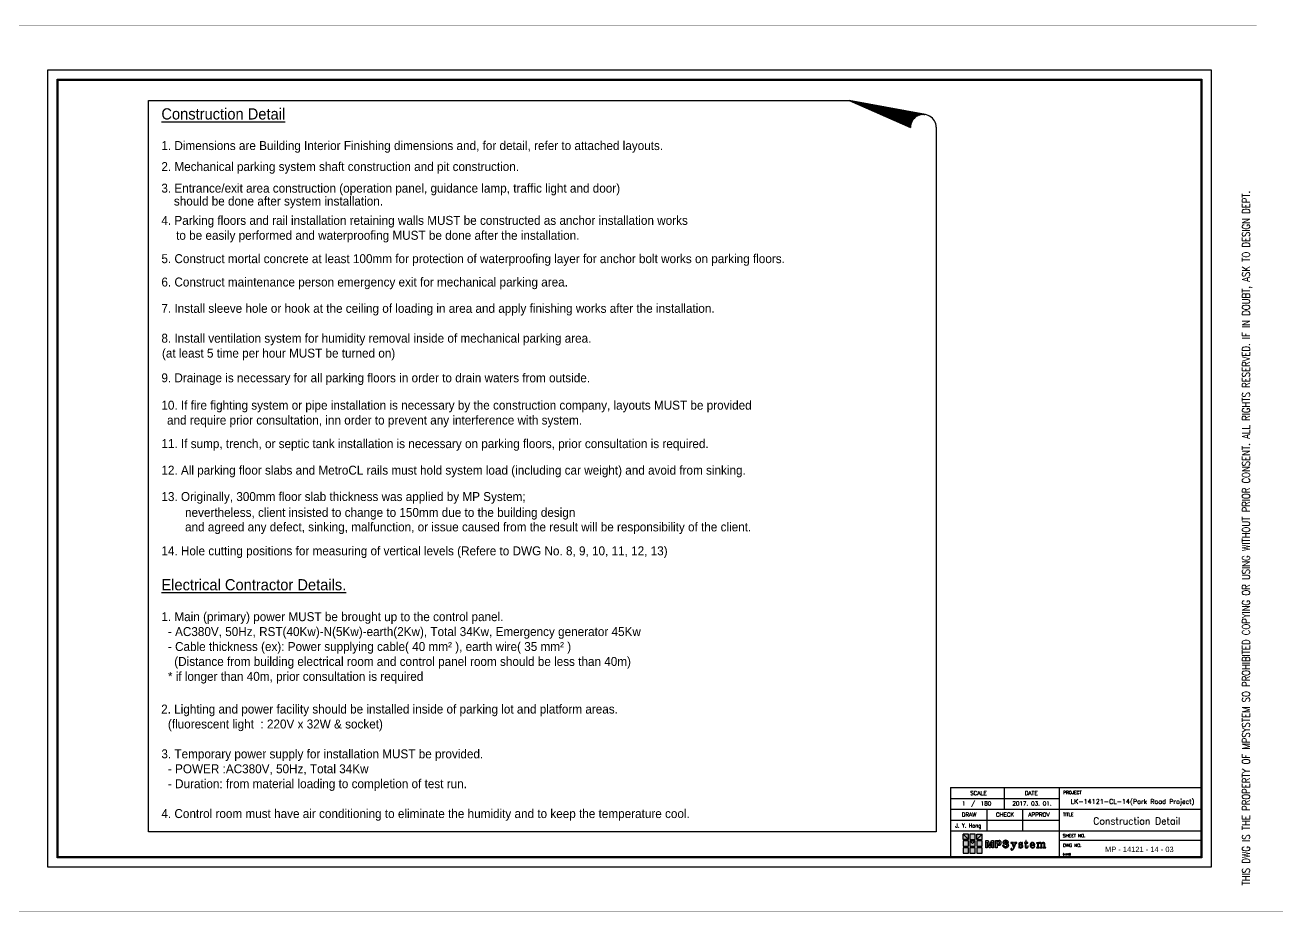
# Model space of a CAD drawing. Header units: millimetres. Extents: x -5 to 1510635, y -6 to 71285.
# Drawn here: x 152575 to 228023, y -5 to 53465 of the extents above; entities that cross this region are included whole.
import ezdxf
from ezdxf.enums import TextEntityAlignment as Align

# ---------------------------------------------------------------- set-up
doc = ezdxf.new("R2010")
doc.units = ezdxf.units.MM
doc.header["$LTSCALE"] = 1000
for name, color, linetype in [('L_OUT', 3, 'Continuous'), ('MP-2', 42, 'Continuous'), ('MP-3', 3, 'Continuous'), ('MP-7', 7, 'Continuous'), ('MP-8', 8, 'Continuous'), ('TEXT', 3, 'Continuous'), ('txt', 81, 'Continuous')]:
    doc.layers.add(name, color=color, linetype=linetype)
doc.styles.add('GHG1', font='simplex.shx', dxfattribs={"bigfont": 'whgtxt.shx'})
doc.styles.add('GHM1', font='Gem1.shx', dxfattribs={"bigfont": 'Ghm1.shx'})
doc.styles.add('ROMANS', font='ROMANS.shx')
doc.styles.add('울릉도L', font='')
doc.styles.get('울릉도L').set_extended_font_data('HYwulM')

# ---------------------------------------------------------------- blocks, each defined once
blk = doc.blocks.new('MP LOGO')
h = blk.add_hatch(color=20)
h.paths.add_polyline_path([(9, 55), (0, 64), (0, 46), (18, 46)])
h.paths.add_polyline_path([(18, 41), (0, 41), (0, 23), (18, 23)])
h.paths.add_polyline_path([(32, 32), (23, 41), (23, 23), (41, 23), (41, 41)])
h.paths.add_polyline_path([(64, 23), (64, 41), (46, 41), (46, 23)])
h.paths.add_polyline_path([(64, 46), (64, 64), (55, 55), (46, 46)])
h.paths.add_polyline_path([(64, 18), (46, 18), (46, 0), (64, 0)])
h.paths.add_polyline_path([(0, 0), (18, 0), (18, 18), (0, 18)])
h = blk.add_hatch(color=131)
h.paths.add_polyline_path([(18, 64), (0, 64), (9, 55), (18, 46)])
h.paths.add_polyline_path([(41, 64), (23, 64), (23, 46), (41, 46)])
h.paths.add_polyline_path([(64, 64), (46, 64), (46, 46), (55, 55)])
h.paths.add_polyline_path([(41, 41), (23, 41), (32, 32)])
h.paths.add_polyline_path([(41, 18), (23, 18), (23, 0), (41, 0)])
at = {"color": 131}
for points in [[(9, 55), (18, 46), (18, 64), (0, 64)], [(23, 46), (41, 46), (41, 64), (23, 64)], [(55, 55), (46, 46), (46, 64), (64, 64)], [(23, 0), (41, 0), (41, 18), (23, 18)]]:
    blk.add_lwpolyline(points, close=True, dxfattribs=at)
at = {"color": 20}
for points in [[(9, 55), (18, 46), (0, 46), (0, 64)], [(55, 55), (46, 46), (64, 46), (64, 64)], [(0, 23), (18, 23), (18, 41), (0, 41)], [(0, 0), (18, 0), (18, 18), (0, 18)], [(32, 32), (23, 41), (23, 23), (41, 23), (41, 41)], [(46, 23), (64, 23), (64, 41), (46, 41)], [(46, 0), (64, 0), (64, 18), (46, 18)]]:
    blk.add_lwpolyline(points, close=True, dxfattribs=at)
at = {"color": 143}
blk.add_lwpolyline([(23, 41), (41, 41), (32, 32), (32, 32)], close=True, dxfattribs=at)
blk = doc.blocks.new('MP LOGO 02')
at = {"layer": 'MP-2'}
h = blk.add_hatch(color=256, dxfattribs=at)
h.paths.add_polyline_path([(8.38, 4.28), (7.62, 4.28), (7.62, 1.78), (8.09, 1.78), (8.09, 3.69), (8.69, 1.78), (9.16, 1.78), (9.76, 3.69), (9.76, 1.78), (10.23, 1.78), (10.23, 4.28), (9.47, 4.28), (8.92, 2.49)])
h.paths.add_polyline_path([(10.86, 1.78), (11.38, 1.78), (11.38, 2.62), (12, 2.62), (12.11, 2.63), (12.2, 2.65), (12.3, 2.68), (12.39, 2.73), (12.47, 2.78), (12.55, 2.85), (12.62, 2.92), (12.68, 3), (12.73, 3.09), (12.77, 3.18), (12.79, 3.28), (12.81, 3.38), (12.81, 3.48), (12.8, 3.58), (12.78, 3.68), (12.75, 3.77), (12.7, 3.86), (12.65, 3.95), (12.59, 4.02), (12.51, 4.09), (12.43, 4.15), (12.35, 4.2), (12.25, 4.24), (12.16, 4.27), (12.06, 4.28), (10.86, 4.28)])
h.paths.add_polyline_path([(11.38, 3.89), (11.85, 3.89), (11.92, 3.88), (11.99, 3.85), (12.05, 3.82), (12.1, 3.77), (12.15, 3.72), (12.19, 3.66), (12.22, 3.59), (12.23, 3.52), (12.24, 3.45), (12.23, 3.38), (12.22, 3.31), (12.19, 3.24), (12.15, 3.18), (12.1, 3.13), (12.05, 3.09), (11.99, 3.05), (11.92, 3.02), (11.85, 3.01), (11.38, 3.01)], flags=16)
h.paths.add_polyline_path([(14.02, 3.76), (14.1, 3.8), (14.18, 3.82), (14.26, 3.83), (14.34, 3.83), (14.42, 3.81), (14.5, 3.79), (14.57, 3.75), (14.64, 3.7), (14.7, 3.65), (14.75, 3.58), (15.19, 3.58), (15.16, 3.69), (15.11, 3.79), (15.06, 3.88), (14.99, 3.97), (14.91, 4.05), (14.83, 4.12), (14.74, 4.18), (14.64, 4.23), (14.53, 4.27), (14.42, 4.29), (14.31, 4.31), (14.2, 4.31), (14.09, 4.29), (13.99, 4.27), (13.88, 4.23), (13.78, 4.18), (13.69, 4.12), (13.6, 4.05), (13.53, 3.97), (13.48, 3.92), (13.44, 3.85), (13.41, 3.79), (13.39, 3.72), (13.37, 3.64), (13.37, 3.57), (13.39, 3.49), (13.41, 3.42), (13.44, 3.35), (13.48, 3.29), (13.52, 3.23), (13.58, 3.19), (13.64, 3.14), (13.71, 3.11), (14.46, 2.93), (14.55, 2.91), (14.65, 2.84), (14.72, 2.75), (14.75, 2.63), (14.74, 2.52), (14.7, 2.41), (14.62, 2.32), (14.54, 2.28), (14.46, 2.25), (14.37, 2.23), (14.29, 2.22), (14.2, 2.23), (14.11, 2.24), (14.03, 2.27), (13.95, 2.3), (13.88, 2.35), (13.81, 2.41), (13.75, 2.47), (13.7, 2.54), (13.66, 2.62), (13.19, 2.62), (13.23, 2.51), (13.28, 2.4), (13.34, 2.3), (13.41, 2.21), (13.49, 2.12), (13.58, 2.05), (13.68, 1.98), (13.78, 1.92), (13.89, 1.88), (14, 1.85), (14.12, 1.82), (14.24, 1.82), (14.35, 1.82), (14.47, 1.83), (14.58, 1.86), (14.69, 1.9), (14.8, 1.95), (14.9, 2.02), (14.99, 2.09), (15.08, 2.17), (15.15, 2.26), (15.22, 2.36), (15.25, 2.43), (15.27, 2.51), (15.28, 2.59), (15.27, 2.67), (15.26, 2.75), (15.24, 2.83), (15.21, 2.9), (15.17, 2.97), (15.12, 3.04), (15.06, 3.1), (15, 3.14), (14.93, 3.19), (14.85, 3.22), (14.74, 3.27), (14.62, 3.32), (14.5, 3.36), (14.38, 3.38), (14.26, 3.4), (14.18, 3.41), (14.1, 3.42), (14.03, 3.46), (13.95, 3.52), (13.92, 3.59), (13.92, 3.67), (13.97, 3.74)])
h.paths.add_polyline_path([(16.65, 3.29), (16.65, 3.36), (16.7, 3.4), (16.91, 3.4), (16.91, 3.52), (16.03, 3.52), (16.03, 3.4), (16.16, 3.38), (16.3, 3.3), (16.93, 1.85), (16.89, 1.71), (16.73, 1.44), (16.6, 1.28), (16.47, 1.2), (16.35, 1.21), (16.37, 1.41), (16.29, 1.51), (16.13, 1.51), (16.01, 1.42), (16, 1.21), (16.09, 1.09), (16.24, 1.03), (16.44, 1.03), (16.57, 1.08), (16.76, 1.23), (16.94, 1.49), (17.11, 1.82), (17.68, 3.25), (17.79, 3.36), (17.97, 3.4), (17.97, 3.52), (17.23, 3.52), (17.23, 3.4), (17.45, 3.37), (17.5, 3.31), (17.5, 3.25), (17.12, 2.26), (17.06, 2.32)])
h.paths.add_polyline_path([(18.99, 2.94), (18.89, 3.01), (18.85, 3.09), (18.85, 3.24), (18.89, 3.31), (19, 3.41), (19.08, 3.43), (19.38, 3.42), (19.5, 3.36), (19.62, 3.25), (19.78, 2.94), (19.88, 2.94), (19.88, 3.56), (19.78, 3.56), (19.67, 3.43), (19.44, 3.56), (19.1, 3.58), (18.85, 3.5), (18.72, 3.36), (18.64, 3.14), (18.64, 2.97), (18.68, 2.83), (18.73, 2.74), (18.89, 2.62), (19.56, 2.45), (19.67, 2.4), (19.78, 2.28), (19.78, 2.09), (19.71, 1.98), (19.56, 1.9), (19.44, 1.87), (19.21, 1.9), (19.03, 1.98), (18.9, 2.11), (18.81, 2.28), (18.76, 2.47), (18.62, 2.47), (18.62, 1.76), (18.76, 1.76), (18.84, 1.9), (19.1, 1.77), (19.25, 1.73), (19.62, 1.76), (19.82, 1.86), (19.96, 2.04), (20, 2.17), (20, 2.42), (19.95, 2.57), (19.82, 2.7), (19.7, 2.78)])
h.paths.add_polyline_path([(21.18, 3.36), (21.73, 3.36), (21.73, 3.52), (21.18, 3.52), (21.18, 4.28), (21.03, 4.28), (20.99, 4.03), (20.92, 3.79), (20.74, 3.58), (20.52, 3.52), (20.52, 3.36), (20.82, 3.36), (20.82, 2.06), (20.85, 1.96), (20.96, 1.83), (21.09, 1.76), (21.39, 1.73), (21.58, 1.81), (21.71, 1.92), (21.81, 2.13), (21.84, 2.47), (21.71, 2.47), (21.68, 2.21), (21.56, 2), (21.45, 1.95), (21.32, 1.95), (21.2, 2.03), (21.18, 2.09)])
h.paths.add_polyline_path([(24.02, 2.64), (24.02, 2.75), (23.92, 3.15), (23.84, 3.29), (23.71, 3.43), (23.43, 3.57), (23.15, 3.58), (22.95, 3.53), (22.81, 3.46), (22.57, 3.2), (22.44, 2.85), (22.43, 2.49), (22.47, 2.31), (22.55, 2.12), (22.76, 1.88), (23.06, 1.75), (23.41, 1.73), (23.63, 1.81), (23.8, 1.93), (23.92, 2.07), (24.02, 2.27), (23.89, 2.31), (23.77, 2.12), (23.63, 2), (23.53, 1.95), (23.43, 1.92), (23.17, 1.93), (23, 2.03), (22.91, 2.14), (22.84, 2.34), (22.81, 2.64)])
h.paths.add_polyline_path([(22.81, 2.79), (22.85, 3.07), (22.92, 3.25), (23.02, 3.37), (23.16, 3.43), (23.35, 3.43), (23.45, 3.4), (23.53, 3.32), (23.62, 3.12), (23.62, 2.8)], flags=16)
h.paths.add_polyline_path([(25.23, 2.86), (25.26, 3.01), (25.34, 3.2), (25.43, 3.29), (25.57, 3.36), (25.75, 3.36), (25.86, 3.31), (25.94, 3.22), (26, 3.06), (26, 1.98), (25.94, 1.92), (25.68, 1.92), (25.68, 1.78), (26.61, 1.78), (26.61, 1.92), (26.38, 1.92), (26.33, 2), (26.33, 2.89), (26.37, 3.06), (26.43, 3.19), (26.51, 3.27), (26.68, 3.36), (26.86, 3.36), (26.97, 3.3), (27.04, 3.17), (27.08, 3), (27.08, 2.01), (27.02, 1.92), (26.77, 1.92), (26.77, 1.78), (27.7, 1.78), (27.7, 1.92), (27.46, 1.92), (27.41, 1.98), (27.41, 3.06), (27.38, 3.24), (27.22, 3.47), (27.02, 3.57), (26.74, 3.57), (26.47, 3.43), (26.35, 3.3), (26.33, 3.25), (26.29, 3.22), (26.22, 3.36), (26.05, 3.52), (25.86, 3.58), (25.7, 3.58), (25.57, 3.55), (25.42, 3.46), (25.32, 3.37), (25.26, 3.26), (25.23, 3.26), (25.23, 3.52), (24.56, 3.48), (24.56, 3.32), (24.85, 3.32), (24.9, 3.25), (24.9, 2), (24.83, 1.92), (24.57, 1.92), (24.57, 1.78), (24.9, 1.78), (25.52, 1.78), (25.52, 1.92), (25.28, 1.92), (25.23, 2)])
for points in [[(8.09, 1.78), (7.62, 1.78), (7.62, 4.28), (8.38, 4.28), (8.92, 2.49), (9.47, 4.28), (10.23, 4.28), (10.23, 1.78), (9.76, 1.78), (9.76, 3.69), (9.16, 1.78), (8.69, 1.78), (8.09, 3.69), (8.09, 1.78)], [(21.03, 4.28), (20.99, 4.03), (20.92, 3.79), (20.74, 3.58), (20.52, 3.52), (20.52, 3.36), (20.82, 3.36), (20.82, 2.06), (20.85, 1.96), (20.96, 1.83), (21.09, 1.76), (21.39, 1.73), (21.58, 1.81), (21.71, 1.92), (21.81, 2.13), (21.84, 2.47), (21.71, 2.47), (21.68, 2.21), (21.56, 2), (21.45, 1.95), (21.32, 1.95), (21.2, 2.03), (21.18, 2.09), (21.18, 3.36), (21.73, 3.36), (21.73, 3.52), (21.18, 3.52), (21.18, 4.28), (21.03, 4.28)], [(16.03, 3.52), (16.03, 3.4), (16.16, 3.38), (16.3, 3.3), (16.93, 1.85), (16.89, 1.71), (16.73, 1.44), (16.6, 1.28), (16.47, 1.2), (16.35, 1.21), (16.37, 1.41), (16.29, 1.51), (16.13, 1.51), (16.01, 1.42), (16, 1.21), (16.09, 1.09), (16.24, 1.03), (16.44, 1.03), (16.57, 1.08), (16.76, 1.23), (16.94, 1.49), (17.11, 1.82), (17.68, 3.25), (17.79, 3.36), (17.97, 3.4), (17.97, 3.52), (17.23, 3.52), (17.23, 3.4), (17.45, 3.37), (17.5, 3.31), (17.5, 3.25), (17.12, 2.26), (17.06, 2.32), (16.65, 3.29), (16.65, 3.36), (16.7, 3.4), (16.91, 3.4), (16.91, 3.52), (16.03, 3.52)], [(19.1, 3.58), (18.85, 3.5), (18.72, 3.36), (18.64, 3.14), (18.64, 2.97), (18.68, 2.83), (18.73, 2.74), (18.89, 2.62), (19.56, 2.45), (19.67, 2.4), (19.78, 2.28), (19.78, 2.09), (19.71, 1.98), (19.56, 1.9), (19.44, 1.87), (19.21, 1.9), (19.03, 1.98), (18.9, 2.11), (18.81, 2.28), (18.76, 2.47), (18.62, 2.47), (18.62, 1.76), (18.76, 1.76), (18.84, 1.9), (19.1, 1.77), (19.25, 1.73), (19.62, 1.76), (19.82, 1.86), (19.96, 2.04), (20, 2.17), (20, 2.42), (19.95, 2.57), (19.82, 2.7), (19.7, 2.78), (18.99, 2.94), (18.89, 3.01), (18.85, 3.09), (18.85, 3.24), (18.89, 3.31), (19, 3.41), (19.08, 3.43), (19.38, 3.42), (19.5, 3.36), (19.62, 3.25), (19.78, 2.94), (19.88, 2.94), (19.88, 3.56), (19.78, 3.56), (19.69, 3.45), (19.65, 3.45), (19.44, 3.56), (19.1, 3.58)], [(23.15, 3.58), (22.95, 3.53), (22.81, 3.46), (22.57, 3.2), (22.44, 2.85), (22.43, 2.49), (22.47, 2.31), (22.55, 2.12), (22.76, 1.88), (23.06, 1.75), (23.41, 1.73), (23.63, 1.81), (23.8, 1.93), (23.92, 2.07), (24.02, 2.27), (23.89, 2.31), (23.77, 2.12), (23.63, 2), (23.53, 1.95), (23.43, 1.92), (23.17, 1.93), (23, 2.03), (22.91, 2.14), (22.84, 2.34), (22.81, 2.64), (24.02, 2.64), (24.02, 2.75), (23.92, 3.15), (23.84, 3.29), (23.71, 3.43), (23.43, 3.57), (23.15, 3.58)], [(23.16, 3.43), (23.02, 3.37), (22.92, 3.25), (22.85, 3.07), (22.81, 2.79), (23.62, 2.8), (23.62, 3.12), (23.53, 3.32), (23.45, 3.4), (23.35, 3.43), (23.16, 3.43)], [(25.7, 3.58), (25.57, 3.55), (25.42, 3.46), (25.32, 3.37), (25.26, 3.26), (25.23, 3.26), (25.23, 3.52), (24.56, 3.48), (24.56, 3.32), (24.85, 3.32), (24.9, 3.25), (24.9, 2), (24.83, 1.92), (24.57, 1.92), (24.57, 1.78), (24.9, 1.78), (25.52, 1.78), (25.52, 1.92), (25.28, 1.92), (25.23, 2), (25.23, 2.86), (25.26, 3.01), (25.34, 3.2), (25.43, 3.29), (25.57, 3.36), (25.75, 3.36), (25.86, 3.31), (25.94, 3.22), (26, 3.06), (26, 1.98), (25.94, 1.92), (25.68, 1.92), (25.68, 1.78), (26.61, 1.78), (26.61, 1.92), (26.38, 1.92), (26.33, 2), (26.33, 2.89), (26.37, 3.06), (26.43, 3.19), (26.51, 3.27), (26.68, 3.36), (26.86, 3.36), (26.97, 3.3), (27.04, 3.17), (27.08, 3), (27.08, 2.01), (27.02, 1.92), (26.77, 1.92), (26.77, 1.78), (27.7, 1.78), (27.7, 1.92), (27.46, 1.92), (27.41, 1.98), (27.41, 3.06), (27.38, 3.24), (27.22, 3.47), (27.02, 3.57), (26.74, 3.57), (26.47, 3.43), (26.35, 3.3), (26.33, 3.25), (26.29, 3.22), (26.22, 3.36), (26.05, 3.52), (25.86, 3.58), (25.7, 3.58)]]:
    blk.add_lwpolyline(points, close=True, dxfattribs=at)
for points in [[(12, 2.62), (11.38, 2.62), (11.38, 1.78), (10.86, 1.78), (10.86, 4.28), (12.06, 4.28)], [(12, 2.62), (12.11, 2.63), (12.2, 2.65), (12.3, 2.68), (12.39, 2.73), (12.47, 2.78), (12.55, 2.85), (12.62, 2.92), (12.68, 3), (12.73, 3.09), (12.77, 3.18), (12.79, 3.28), (12.81, 3.38), (12.81, 3.48), (12.8, 3.58), (12.78, 3.68), (12.75, 3.77), (12.7, 3.86), (12.65, 3.95), (12.59, 4.02), (12.51, 4.09), (12.43, 4.15), (12.35, 4.2), (12.25, 4.24), (12.16, 4.27), (12.06, 4.28)], [(14.75, 3.58), (15.19, 3.58), (15.16, 3.69), (15.11, 3.79), (15.06, 3.88), (14.99, 3.97), (14.91, 4.05), (14.83, 4.12), (14.74, 4.18), (14.64, 4.23), (14.53, 4.27), (14.42, 4.29), (14.31, 4.31), (14.2, 4.31), (14.09, 4.29), (13.99, 4.27), (13.88, 4.23), (13.78, 4.18), (13.69, 4.12), (13.6, 4.05), (13.53, 3.97), (13.48, 3.92), (13.44, 3.85), (13.41, 3.79), (13.39, 3.72), (13.37, 3.64), (13.37, 3.57), (13.39, 3.49), (13.41, 3.42), (13.44, 3.35), (13.48, 3.29), (13.52, 3.23), (13.58, 3.19), (13.64, 3.14), (13.71, 3.11), (14.46, 2.93)], [(11.85, 3.01), (11.38, 3.01), (11.38, 3.89), (11.85, 3.89)], [(11.85, 3.01), (11.92, 3.02), (11.99, 3.05), (12.05, 3.09), (12.1, 3.13), (12.15, 3.18), (12.19, 3.24), (12.22, 3.31), (12.23, 3.38), (12.24, 3.45), (12.23, 3.52), (12.22, 3.59), (12.19, 3.66), (12.15, 3.72), (12.1, 3.77), (12.05, 3.82), (11.99, 3.85), (11.92, 3.88), (11.85, 3.89)], [(13.66, 2.62), (13.19, 2.62), (13.23, 2.51), (13.28, 2.4), (13.34, 2.3), (13.41, 2.21), (13.49, 2.12), (13.58, 2.05), (13.68, 1.98), (13.78, 1.92), (13.89, 1.88), (14, 1.85), (14.12, 1.82), (14.24, 1.82), (14.35, 1.82), (14.47, 1.83), (14.58, 1.86), (14.69, 1.9), (14.8, 1.95), (14.9, 2.02), (14.99, 2.09), (15.08, 2.17), (15.15, 2.26), (15.22, 2.36), (15.25, 2.43), (15.27, 2.51), (15.28, 2.59), (15.27, 2.67), (15.26, 2.75), (15.24, 2.83), (15.21, 2.9), (15.17, 2.97), (15.12, 3.04), (15.06, 3.1), (15, 3.14), (14.93, 3.19), (14.85, 3.22), (14.74, 3.27), (14.62, 3.32), (14.5, 3.36), (14.38, 3.38), (14.26, 3.4)], [(13.66, 2.62), (13.7, 2.54), (13.75, 2.47), (13.81, 2.41), (13.88, 2.35), (13.95, 2.3), (14.03, 2.27), (14.11, 2.24), (14.2, 2.23), (14.29, 2.22), (14.37, 2.23), (14.46, 2.25), (14.54, 2.28)], [(14.02, 3.76), (13.99, 3.75), (13.96, 3.72), (13.93, 3.69), (13.92, 3.65), (13.92, 3.61), (13.93, 3.57), (13.94, 3.53), (13.97, 3.5)], [(13.97, 3.5), (14.03, 3.46), (14.1, 3.42), (14.18, 3.41), (14.26, 3.4)], [(14.75, 3.58), (14.7, 3.65), (14.64, 3.7), (14.57, 3.75), (14.5, 3.79), (14.42, 3.81), (14.34, 3.83), (14.26, 3.83), (14.18, 3.82), (14.1, 3.8), (14.02, 3.76)], [(14.54, 2.28), (14.59, 2.31), (14.64, 2.34), (14.68, 2.39), (14.71, 2.44), (14.73, 2.49), (14.75, 2.55), (14.75, 2.61), (14.74, 2.66), (14.73, 2.72), (14.7, 2.77), (14.66, 2.82), (14.62, 2.86), (14.57, 2.89), (14.52, 2.92), (14.46, 2.93)]]:
    blk.add_lwpolyline(points, dxfattribs=at)
at = {"color": 40, "xscale": 0.1000000000000227, "yscale": 0.1000000000000227, "zscale": 0.1000000000000227}
blk.add_blockref('MP LOGO', (0, 0), dxfattribs=at)

msp = doc.modelspace()

# ---------------------------------------------------------------- hatches: boundary and pattern name
at = {"layer": 'L_OUT'}
h = msp.add_hatch(dxfattribs=at)
h.set_pattern_fill('ANSI31', color=256, scale=81, style=0)
h.set_pattern_definition([(45, (175332.941, 7119.998), (-7.1594562, 7.1594562), [])])
h.paths.add_polyline_path([(202244.86, 48915.653), (205936.797, 47283.286, -0.476560061), (206850.086, 48062.296)])

# ---------------------------------------------------------------- linework, layer by layer
for p, q in [((202244.86, 48915.653), (205936.797, 47283.286)), ((206850.086, 48062.296), (202244.86, 48915.653))]:
    msp.add_line(p, q, dxfattribs=at)
msp.add_lwpolyline([(207482.029, 47302.495), (207482.029, 4820.998), (160024.289, 4820.998), (160024.289, 48915.653), (202244.86, 48915.653)], dxfattribs=at)
msp.add_arc((206709.294, 47302.495), 772.735, 0, 181.42447601, dxfattribs=at)
at = {"layer": 'MP-2'}
for p, q in [((208355.595, 7493.893), (208355.595, 3323.636)), ((208355.595, 7493.893), (223431.364, 7493.893)), ((208355.595, 6841.413), (214893.115, 6841.413)), ((211582.913, 7493.893), (211582.913, 6188.934)), ((214893.115, 7493.893), (214893.115, 3323.636)), ((208355.595, 6188.934), (223431.364, 6188.934)), ((210544.558, 6188.934), (210544.558, 4883.975)), ((212677.395, 6188.934), (212677.395, 4883.975)), ((208355.595, 5536.454), (214893.115, 5536.454)), ((208355.595, 4883.975), (223431.364, 4883.975)), ((214893.115, 4324.446), (223431.364, 4324.446))]:
    msp.add_line(p, q, dxfattribs=at)
at = {"layer": 'MP-2', "const_width": 10}
for points in [[(151200, 0), (151200, 53460), (226800, 53460), (226800, 0)], [(294000, 0), (226800, 0), (226800, 47520), (294000, 47520)]]:
    msp.add_lwpolyline(points, close=True, dxfattribs=at)
at = {"layer": 'MP-7'}
for points in [[(153945, 50760), (224055, 50760), (224055, 2700), (153945, 2700)], [(223493.727, 3261.273), (154506.273, 3261.273), (154506.273, 50198.727), (223493.727, 50198.727)], [(154568.636, 50136.364), (223431.364, 50136.364), (223431.364, 3323.636), (154568.636, 3323.636)]]:
    msp.add_lwpolyline(points, close=True, dxfattribs=at)

# ---------------------------------------------------------------- block references
at = {"layer": 'MP-3', "xscale": 180, "yscale": 180, "zscale": 180}
msp.add_blockref('MP LOGO 02', (209104.912, 3539.894), dxfattribs=at)

# ---------------------------------------------------------------- texts
at = {"layer": 'MP-2'}
for s, height, style, p in [('LK-14121-CL-14(Park Road Project)', 283.8528, 'GHG1', (219321.662, 6513.515)), ('1  /  180', 248.1818, 'ROMANS', (209924.287, 6415.822)), ('2017. 03. 01.', 248.18182, 'ROMANS', (213258.817, 6415.822)), ('MP - 14121 - 14 - 03', 326.592, 'GHM1', (219728.733, 3607.116))]:
    msp.add_text(s, height=height, rotation=0.00000043, dxfattribs=dict(at, style=style)).set_placement(p, align=Align.CENTER)
at = {"layer": 'MP-2', "style": 'ROMANS', "width": 0.8}
msp.add_text('J. Y. Hong', height=248.1818, rotation=0.00000043, dxfattribs=at).set_placement((209420.332, 5079.876), align=Align.CENTER)
at = {"layer": 'MP-2', "style": 'GHG1', "width": 0.95}
msp.add_text('Construction Detail ', height=432, rotation=0.00000043, dxfattribs=at).set_placement((222471.123, 5265.928), align=Align.RIGHT)
at = {"layer": 'MP-2', "style": 'ROMANS'}
msp.add_text('(A31B)', height=101.8182, rotation=0.00000043, dxfattribs=at).set_placement((215128.712, 3425.193))
at = {"layer": 'MP-3', "style": 'ROMANS'}
for s, p in [('SCALE', (210037.134, 7037.976)), ('DATE', (213211.59, 7037.976)), ('DRAW', (209466.493, 5742.278)), ('CHECK', (211632.976, 5742.278)), ('APPROV', (213679.239, 5742.278))]:
    msp.add_text(s, height=248.1818, rotation=0.00000043, dxfattribs=at).set_placement(p, align=Align.CENTER)
for s, p in [('PROJECT', (215138.058, 7103.526)), ('TITLE', (215138.058, 5774.989)), ('SHEET NO.', (215118.963, 4503.913)), ('DWG NO.', (215128.712, 3921.039))]:
    msp.add_text(s, height=190.9091, rotation=0.00000043, dxfattribs=at).set_placement(p)
at = {"layer": 'MP-8', "style": 'ROMANS', "width": 0.8}
msp.add_text('THIS DWG IS THE PROPERTY OF MPSYSTEM SO PROHIBITED COPYING OR USING WITHOUT PRIOR CONSENT. ALL RIGHTS RESERVED. IF IN DOUBT, ASK TO DESIGN DEPT.', height=466.56, rotation=90, dxfattribs=at).set_placement((226395.363, 1595.336))
at = {"layer": 'TEXT', "style": '울릉도L'}
for s, p in [('1. Dimensions are Building Interior Finishing dimensions and, for detail, refer to attached layouts.', (160792.516, 45928.017)), ('2. Mechanical parking system shaft construction and pit construction.', (160792.516, 44662.154)), ('3. Entrance/exit area construction (operation panel, guidance lamp, traffic light and door) ', (160792.516, 43360.679)), ('    should be done after system installation.', (160760.462, 42581.674)), ('4. Parking floors and rail installation retaining walls MUST be constructed as anchor installation works', (160792.516, 41418.245)), (' to be easily performed and waterproofing MUST be done after the installation. ', (161483.343, 40518.245)), ('5. Construct mortal concrete at least 100mm for protection of waterproofing layer for anchor bolt works on parking floors.', (160792.516, 39109.946)), ('6. Construct maintenance person emergency exit for mechanical parking area.', (160792.516, 37701.644)), ('7. Install sleeve hole or hook at the ceiling of loading in area and apply finishing works after the installation.', (160792.516, 36115.3)), ('8. Install ventilation system for humidity removal inside of mechanical parking area. ', (160792.516, 34315.3)), ('  (at least 5 time per hour MUST be turned on)', (160436.066, 33415.3)), ('9. Drainage is necessary for all parking floors in order to drain waters from outside.', (160792.516, 31926.996)), ('10. If fire fighting system or pipe installation is necessary by the construction company, layouts MUST be provided', (160792.516, 30277.376)), ('  and require prior consultation, inn order to prevent any interference with system.', (160737.675, 29377.376)), ('11. If sump, trench, or septic tank installation is necessary on parking floors, prior consultation is required.  ', (160792.516, 27959.933)), ('12. All parking floor slabs and MetroCL rails must hold system load (including car weight) and avoid from sinking.  ', (160792.516, 26360.146)), ('13. Originally, 300mm floor slab thickness was applied by MP System;', (160792.516, 24767.847)), ('nevertheless, client insisted to change to 150mm due to the building design ', (162217.397, 23811.745)), ('and agreed any defect, sinking, malfunction, or issue caused from the result will be responsibility of the client.', (162217.397, 22939.243)), ('14. Hole cutting positions for measuring of vertical levels (Refere to DWG No. 8, 9, 10, 11, 12, 13)', (160792.516, 21495.589)), ('1. Main (primary) power MUST be brought up to the control panel.', (160792.516, 17528.018)), ('  - AC380V, 50Hz, RST(40Kw)-N(5Kw)-earth(2Kw), Total 34Kw, Emergency generator 45Kw', (160792.516, 16628.018)), ('  - Cable thickness (ex): Power supplying cable( 40 mm² ), earth wire( 35 mm² )', (160792.516, 15728.018)), ('    (Distance from building electrical room and control panel room should be less than 40m) ', (160782.055, 14828.018)), ('  * if longer than 40m, prior consultation is required', (160792.516, 13928.018)), ('2. Lighting and power facility should be installed inside of parking lot and platform areas. ', (160777.058, 11956.61)), ('  (fluorescent light  : 220V x 32W & socket)', (160792.516, 11056.61)), ('3. Temporary power supply for installation MUST be provided. ', (160792.516, 9256.61)), ('  - POWER :AC380V, 50Hz, Total 34Kw', (160792.516, 8356.61)), ('  - Duration: from material loading to completion of test run.', (160792.516, 7456.61)), ('4. Control room must have air conditioning to eliminate the humidity and to keep the temperature cool.', (160792.516, 5656.61))]:
    msp.add_text(s, height=540, dxfattribs=at).set_placement(p)
at = {"layer": 'txt', "style": '울릉도L'}
for s, p in [('%%UConstruction Detail', (160792.516, 47769.348)), ('%%UElectrical Contractor Details.', (160792.516, 19385.154))]:
    msp.add_text(s, height=675, dxfattribs=at).set_placement(p)

doc.saveas('drawing.dxf')
